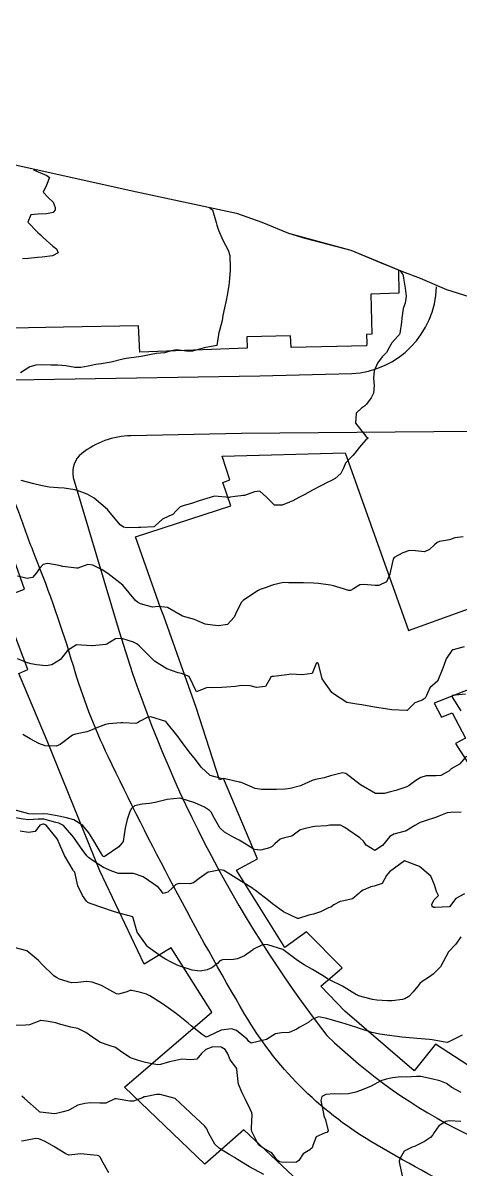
# Model space of a CAD drawing. Header units: metres. Extents: x 286371 to 293043, y 7462578 to 7466404.
# Drawn here: x 292845.3 to 292903.4, y 7462897.4 to 7463049.5 of the extents above; entities that cross this region are included whole.
import ezdxf

# ---------------------------------------------------------------- set-up
doc = ezdxf.new("R2010")
doc.units = ezdxf.units.M
doc.header["$MEASUREMENT"] = 0
for name, color, linetype in [('Area', 45, 'Continuous'), ('Curvas de Nivel 1m', 11, 'Continuous'), ('Curvas de Nivel 5m', 15, 'Continuous'), ('Edificações', 30, 'Continuous'), ('Vias primárias', 230, 'Continuous')]:
    doc.layers.add(name, color=color, linetype=linetype)

msp = doc.modelspace()

# ---------------------------------------------------------------- linework, layer by layer
at = {"layer": 'Area'}
msp.add_polyline3d([(292843.51, 7463030.87, 733.08), (292860.43, 7463027.11, 734.53), (292873.69, 7463024.28, 733.44), (292877.05, 7463023.05, 729.76), (292880.59, 7463021.62, 733.36), (292882.76, 7463020.96, 733.53), (292888.88, 7463019.35, 733.94), (292892.7, 7463017.76, 734.28), (292895.72, 7463016.52, 729.11), (292898.09, 7463015.61, 731.58), (292901.56, 7463014.13, 728.82), (292908.22, 7463012.03, 728.68)], dxfattribs=at)
at = {"layer": 'Curvas de Nivel 1m', "flags": 128}
for points, elevation in [([(292846.7, 7463029.99), (292848.48, 7463029.25), (292848.84, 7463029.01), (292848.43, 7463027.98), (292848, 7463027.03), (292848.69, 7463026.34), (292849.35, 7463025.71), (292849.6, 7463025), (292849.62, 7463024.72), (292849.33, 7463024.36), (292848.46, 7463024.16), (292847.33, 7463024.13), (292846.37, 7463024.02), (292845.98, 7463023.06), (292847.29, 7463021.69), (292847.65, 7463021.4), (292848, 7463021.03), (292849.27, 7463019.9), (292849.79, 7463019.53), (292850, 7463019), (292849.25, 7463018.58), (292847.87, 7463018.41), (292847.24, 7463018.38), (292846.04, 7463018.26), (292845.24, 7463018.21)], 731), ([(292895.39, 7463016.63), (292895.77, 7463016.11), (292895.84, 7463015.98), (292895.89, 7463015.61), (292896.09, 7463014.29), (292896.23, 7463013.23), (292896.07, 7463012.29), (292895.84, 7463011.6), (292895.66, 7463010.3), (292895.6, 7463009.81), (292895.36, 7463008.3), (292895.29, 7463008.1), (292895.09, 7463007.87), (292894.34, 7463007.04), (292893.93, 7463006.32), (292893.62, 7463005.76), (292893.04, 7463005.18), (292892.43, 7463004.35), (292891.99, 7463003.34), (292891.88, 7463002.36), (292891.98, 7463001.36), (292891.89, 7463000.36), (292891.58, 7462999.74), (292890.94, 7462998.9), (292890.67, 7462998.64), (292890.28, 7462998.38), (292889.6, 7462997.72), (292889.49, 7462996.4), (292890.88, 7462994.67), (292891.16, 7462994.37), (292891, 7462994.25), (292890.87, 7462994.16), (292890.04, 7462993.2), (292889.4, 7462992.4), (292889.15, 7462992.09), (292888.83, 7462991.77), (292888.15, 7462991.08), (292887.89, 7462990.42), (292887.54, 7462989.68), (292886.79, 7462989.05), (292886.4, 7462988.83), (292885.64, 7462988.45), (292885.07, 7462988.17), (292884.78, 7462988.03), (292883.77, 7462987.48), (292882.76, 7462986.93), (292882.48, 7462986.78), (292881.97, 7462986.51), (292881.18, 7462986.08), (292880.74, 7462985.89), (292879.76, 7462985.51), (292878.74, 7462985.51), (292877.67, 7462986.57), (292876.77, 7462987.34), (292876.08, 7462987.28), (292874.76, 7462986.79), (292874.61, 7462986.76), (292873.52, 7462986.63), (292872.85, 7462986.54), (292872.75, 7462986.53), (292870.75, 7462986.67), (292868.74, 7462986.06), (292867.71, 7462985.7), (292866.73, 7462985.45), (292866.2, 7462985.29), (292865.69, 7462984.76), (292865.22, 7462984.26), (292864.71, 7462984.03), (292863.84, 7462983.65), (292862.93, 7462982.8), (292862.81, 7462982.68), (292862.69, 7462982.63), (292860.98, 7462982.54), (292860.69, 7462982.54), (292859.07, 7462982.48), (292858.69, 7462982.56), (292858.25, 7462982.87), (292856.72, 7462984.71), (292856.55, 7462984.9), (292854.76, 7462986.42), (292853.84, 7462986.94), (292852.77, 7462987.34), (292852.21, 7462987.52), (292850.78, 7462987.75), (292849.99, 7462987.78), (292848.78, 7462987.9), (292847.7, 7462988.11), (292846.78, 7462988.33), (292845.07, 7462988.79)], 729), ([(292903.79, 7462981.28), (292902.68, 7462981.14), (292901.98, 7462980.9), (292900.67, 7462980.65), (292900.34, 7462980.55), (292899.99, 7462980.23), (292899.31, 7462979.59), (292898.65, 7462979.32), (292897.48, 7462979.44), (292896.65, 7462979.47), (292895.78, 7462979.16), (292894.64, 7462978.53), (292894.53, 7462978.43), (292894.48, 7462978.32), (292894.14, 7462976.79), (292894.05, 7462976.32), (292893.59, 7462975.33), (292892.58, 7462974.84), (292892.1, 7462974.83), (292890.58, 7462974.98), (292890.05, 7462974.92), (292889.22, 7462974.39), (292888.83, 7462974.15), (292888.57, 7462974.16), (292887.9, 7462974.41), (292886.58, 7462974.8), (292886.15, 7462974.87), (292884.58, 7462975.1), (292883.9, 7462975.16), (292882.58, 7462975.18), (292881.92, 7462975.17), (292880.58, 7462975.18), (292879.91, 7462975.21), (292878.58, 7462974.94), (292878.32, 7462974.82), (292877.63, 7462974.57), (292876.84, 7462974.32), (292876.57, 7462974.18), (292875.29, 7462973.34), (292874.55, 7462972.86), (292874.33, 7462972.63), (292873.74, 7462971.42), (292873.38, 7462970.64), (292872.5, 7462969.64), (292871.31, 7462969.49), (292870.5, 7462969.57), (292869.51, 7462969.71), (292868.51, 7462970.14), (292868.11, 7462970.32), (292866.51, 7462970.74), (292864.53, 7462971.93), (292863.3, 7462972.03), (292862.53, 7462971.97), (292860.95, 7462972.41), (292860.54, 7462972.61), (292860.26, 7462972.84), (292858.57, 7462974.86), (292856.6, 7462976.41), (292855.85, 7462976.91), (292854.61, 7462977.55), (292853.93, 7462977.62), (292852.61, 7462977.13), (292852.45, 7462977.12), (292850.61, 7462977.37), (292850.13, 7462977.47), (292848.62, 7462977.75), (292848.01, 7462977.63), (292847.49, 7462977.03), (292847.13, 7462976.5), (292846.59, 7462975.88), (292845.87, 7462975.77), (292844.59, 7462976.06)], 728), ([(292903.94, 7462966.68), (292902.45, 7462966.31), (292902.37, 7462966.27), (292902.31, 7462966.2), (292901.55, 7462965.09), (292901.21, 7462964.21), (292901, 7462963.62), (292900.44, 7462962.22), (292900.42, 7462962.19), (292900.38, 7462962.14), (292899.36, 7462961.25), (292898.94, 7462960.25), (292898.73, 7462959.87), (292898.34, 7462959.63), (292897.36, 7462959.25), (292896.4, 7462958.28), (292896.37, 7462958.24), (292896.32, 7462958.22), (292894.32, 7462958.31), (292892.33, 7462958.62), (292892, 7462958.68), (292890.33, 7462959), (292889.65, 7462959.07), (292888.34, 7462959.32), (292886.56, 7462960.43), (292886.36, 7462960.62), (292885.05, 7462962.45), (292884.62, 7462964.25), (292884.55, 7462964.46), (292884.42, 7462964.55), (292884.34, 7462964.55), (292884.29, 7462964.47), (292883.73, 7462963.14), (292882.39, 7462962.97), (292880.91, 7462963.04), (292880.39, 7462962.98), (292878.6, 7462962.77), (292878.39, 7462962.75), (292878.25, 7462962.71), (292878.18, 7462962.57), (292877.52, 7462961.42), (292876.36, 7462961.3), (292875.48, 7462961.5), (292874.37, 7462961.57), (292873.57, 7462961.44), (292872.37, 7462961.33), (292871.74, 7462961.3), (292870.37, 7462961.24), (292869.78, 7462961.29), (292868.36, 7462960.71), (292867.38, 7462962.73), (292866.4, 7462963.13), (292865.92, 7462963.23), (292864.41, 7462963.78), (292862.8, 7462964.8), (292862.43, 7462965.13), (292860.74, 7462966.83), (292860.46, 7462967.07), (292859.99, 7462967.31), (292858.47, 7462967.78), (292857.61, 7462967.73), (292856.46, 7462967.05), (292856.35, 7462967), (292855.43, 7462966.91), (292854.57, 7462966.81), (292854.45, 7462966.8), (292852.45, 7462966.95), (292851.23, 7462966.19), (292850.43, 7462965.17), (292850.36, 7462965.05), (292850.3, 7462964.99), (292849.14, 7462964.28), (292848.41, 7462964.18), (292847.13, 7462964.31), (292846.41, 7462964.41), (292845.91, 7462964.55), (292844.6, 7462965.08)], 727), ([(292904.12, 7462960.4), (292902.35, 7462960.24), (292902.33, 7462960.22), (292902.33, 7462960.19), (292902.35, 7462960), (292903.48, 7462958.18)], 726), ([(292904.23, 7462952.16), (292903.3, 7462951.1), (292902.21, 7462950.5), (292902.05, 7462950.36), (292901.91, 7462950.2), (292900.82, 7462949.59), (292900.19, 7462949.58), (292898.87, 7462949.57), (292898.19, 7462949.35), (292897.51, 7462948.94), (292896.63, 7462948.28), (292896.33, 7462948.12), (292896.17, 7462948.07), (292894.85, 7462947.62), (292894.16, 7462947.43), (292893.29, 7462947.2), (292892.16, 7462947.2), (292890.17, 7462948.37), (292888.2, 7462949.87), (292887.76, 7462949.98), (292886.19, 7462949.56), (292885.35, 7462949.3), (292884.18, 7462949.07), (292883.72, 7462948.94), (292882.76, 7462948.5), (292882.37, 7462948.31), (292882.17, 7462948.24), (292880.8, 7462947.89), (292880.16, 7462947.78), (292878.98, 7462947.73), (292878.16, 7462947.74), (292877, 7462947.74), (292876.16, 7462947.89), (292874.44, 7462948.62), (292874.18, 7462948.71), (292874.06, 7462948.74), (292872.18, 7462949.16), (292871.63, 7462949.22), (292870.19, 7462949.61), (292869.01, 7462950.7), (292868.22, 7462951.75), (292867.42, 7462952.73), (292866.26, 7462954.32), (292865.95, 7462954.75), (292864.3, 7462956.77), (292862.31, 7462957.39), (292861.81, 7462957.31), (292860.91, 7462956.83), (292860.54, 7462956.59), (292860.3, 7462956.5), (292858.57, 7462956.59), (292858.3, 7462956.59), (292856.73, 7462956.46), (292856.3, 7462956.37), (292855.21, 7462956), (292854.28, 7462955.56), (292853.82, 7462955.39), (292852.28, 7462955.08), (292851.88, 7462954.96), (292850.25, 7462953.72), (292849.75, 7462953.5), (292848.25, 7462953.55), (292847.43, 7462953.86), (292846.27, 7462954.49), (292845.3, 7462955.07)], 726), ([(292903.95, 7462933.88), (292902.83, 7462933.3), (292901.98, 7462932.19), (292901.95, 7462932.17), (292901.92, 7462932.16), (292900.06, 7462932.09), (292899.92, 7462932.09), (292899.68, 7462932.23), (292899.64, 7462932.51), (292899.94, 7462933.11), (292900.5, 7462933.67), (292900.27, 7462934.22), (292899.97, 7462935.08), (292899.49, 7462936.23), (292898, 7462937.52), (292896.01, 7462938.28), (292893.99, 7462936.84), (292893.63, 7462936.33), (292893.03, 7462935.28), (292891.96, 7462934.91), (292891.51, 7462934.81), (292890.51, 7462934.38), (292890.17, 7462934.16), (292889.95, 7462933.95), (292889.08, 7462933.25), (292887.93, 7462932.97), (292887.46, 7462932.9), (292886.61, 7462932.43), (292886.22, 7462932.14), (292885.92, 7462932.02), (292884.84, 7462931.53), (292883.91, 7462931.21), (292883.31, 7462931.08), (292881.9, 7462930.62), (292881.8, 7462930.61), (292879.91, 7462931.5), (292878.48, 7462932.56), (292877.94, 7462933), (292876.22, 7462934.33), (292875.96, 7462934.52), (292875.85, 7462934.6), (292873.98, 7462935.74), (292872.6, 7462936.65), (292872, 7462937), (292871.58, 7462937.08), (292870, 7462936.79), (292869.92, 7462936.76), (292869.79, 7462936.69), (292868.74, 7462935.95), (292867.97, 7462935.36), (292867.47, 7462935.23), (292865.97, 7462935.28), (292865.6, 7462935.11), (292865.21, 7462934.76), (292864.58, 7462934.14), (292863.95, 7462933.95), (292863.61, 7462934.43), (292863.27, 7462934.78), (292861.98, 7462935.65), (292861.31, 7462936.15), (292859.99, 7462936.59), (292858.27, 7462936.59), (292857.99, 7462936.61), (292857.12, 7462936.89), (292856, 7462937.4), (292854.77, 7462938.17), (292854.02, 7462938.72), (292853.82, 7462938.94), (292853.18, 7462939.8), (292852.35, 7462940.96), (292852.06, 7462941.39), (292850.69, 7462942.99), (292850.09, 7462943.28), (292849.7, 7462943.39), (292848.1, 7462943.79), (292847.32, 7462943.81), (292846.09, 7462943.74), (292845.36, 7462943.8), (292844.1, 7462944.02)], 724), ([(292903.49, 7462928.17), (292902.83, 7462927.2), (292901.83, 7462926.19), (292900.78, 7462924.21), (292899.79, 7462923.22), (292899.21, 7462922.81), (292898.36, 7462922.26), (292898.04, 7462921.99), (292897.76, 7462921.65), (292897.14, 7462920.88), (292896.57, 7462920.28), (292896.05, 7462919.98), (292895.74, 7462919.88), (292894.35, 7462919.7), (292893.73, 7462919.69), (292892.31, 7462919.77), (292891.74, 7462919.86), (292889.89, 7462920.38), (292889.74, 7462920.44), (292889.64, 7462920.5), (292887.76, 7462921.64), (292886.13, 7462922.44), (292885.78, 7462922.62), (292885.32, 7462922.91), (292883.79, 7462923.85), (292882.66, 7462924.49), (292881.81, 7462925.04), (292879.83, 7462926.53), (292877.84, 7462927.12), (292877.23, 7462927.19), (292876.02, 7462926.59), (292875.92, 7462926.5), (292875.83, 7462926.41), (292874.77, 7462925.66), (292873.81, 7462925.27), (292873.27, 7462925.18), (292871.81, 7462925.12), (292871.46, 7462925.01), (292871.15, 7462924.66), (292870.41, 7462924.06), (292869.79, 7462923.81), (292868.85, 7462923.64), (292867.8, 7462923.77), (292866.31, 7462924.24), (292865.81, 7462924.42), (292865.08, 7462924.77), (292864.26, 7462925.22), (292863.82, 7462925.48), (292861.96, 7462926.81), (292861.85, 7462926.91), (292860.51, 7462928.83), (292859.9, 7462930.84), (292857.91, 7462931.38), (292857.21, 7462931.59), (292855.92, 7462932.02), (292854.24, 7462932.62), (292853.93, 7462932.77), (292853.77, 7462932.94), (292853.21, 7462933.68), (292852.63, 7462934.95), (292852.19, 7462936.77), (292852.05, 7462936.96), (292852, 7462937.04), (292850.84, 7462938.98), (292850.05, 7462940.79), (292849.98, 7462941), (292849.85, 7462941.2), (292848.39, 7462943.02), (292848.09, 7462943.15), (292847.95, 7462943.16), (292847.57, 7462943.03), (292846.93, 7462942.18), (292846.07, 7462942.02), (292844.93, 7462942.22)], 723), ([(292903.67, 7462915.12), (292903.02, 7462914.82), (292901.79, 7462914.2), (292901.69, 7462914.17), (292901.65, 7462914.16), (292901.39, 7462914.21), (292899.66, 7462914.52), (292899.34, 7462914.56), (292897.66, 7462914.7), (292897.19, 7462914.74), (292895.66, 7462914.86), (292895.03, 7462914.94), (292893.67, 7462915.15), (292892.72, 7462915.28), (292891.67, 7462915.49), (292890.04, 7462916.02), (292889.68, 7462916.14), (292888.84, 7462916.4), (292887.69, 7462916.78), (292887.19, 7462916.92), (292885.7, 7462917.35), (292884.6, 7462917.57), (292883.7, 7462917.23), (292883.29, 7462916.88), (292882.68, 7462916.49), (292882.03, 7462916.15), (292881.68, 7462915.92), (292880.7, 7462915.49), (292879.67, 7462915.43), (292878.88, 7462915.33), (292877.65, 7462914.56), (292875.65, 7462914.08), (292875.34, 7462914.29), (292875.1, 7462914.6), (292873.67, 7462915.75), (292873.03, 7462915.99), (292871.67, 7462915.82), (292869.97, 7462915), (292869.66, 7462914.85), (292869.14, 7462915.22), (292867.68, 7462916.39), (292867.27, 7462916.73), (292865.7, 7462917.95), (292864.59, 7462918.77), (292863.72, 7462919.38), (292862.18, 7462920.37), (292861.74, 7462920.57), (292860.8, 7462920.83), (292859.76, 7462921.06), (292859.56, 7462921.05), (292858.97, 7462920.86), (292858.03, 7462920.59), (292857.75, 7462920.62), (292857.26, 7462920.88), (292855.77, 7462921.72), (292854.51, 7462922.18), (292853.77, 7462922.27), (292852.6, 7462922.12), (292851.77, 7462922.08), (292850.18, 7462922.59), (292849.78, 7462922.78), (292849.4, 7462923), (292847.81, 7462924.55), (292847.39, 7462925.03), (292845.83, 7462926.31), (292844.16, 7462926.76)], 722), ([(292903.54, 7462907.51), (292902.28, 7462908.19), (292901.56, 7462908.72), (292900.7, 7462909.08), (292899.58, 7462909.35), (292898.19, 7462909.65), (292897.59, 7462909.67), (292896.28, 7462909.58), (292895.58, 7462909.59), (292894.4, 7462909.49), (292893.58, 7462909.3), (292892.84, 7462909.07), (292891.56, 7462908.35), (292890.14, 7462907.79), (292889.55, 7462907.59), (292888.58, 7462907.37), (292887.55, 7462907.31), (292886.65, 7462907.33), (292885.55, 7462907.26), (292885.01, 7462906.99), (292884.9, 7462906.45), (292885.23, 7462904.73), (292885.3, 7462904.45), (292885.5, 7462903.91), (292885.85, 7462902.44), (292885.68, 7462902.23), (292885.47, 7462902.16), (292884.29, 7462901.62), (292883.83, 7462900.47), (292883.72, 7462900.19), (292883.43, 7462899.93), (292882.54, 7462899.37), (292881.98, 7462898.5), (292881.65, 7462898.26), (292881.41, 7462898.25), (292879.65, 7462898.29), (292879.41, 7462898.32), (292879.09, 7462898.55), (292878.4, 7462899.52), (292877.44, 7462900.01), (292876.63, 7462900.59), (292875.73, 7462902.34), (292875.68, 7462902.6), (292875.69, 7462902.81), (292875.77, 7462904.6), (292875.73, 7462904.82), (292875.51, 7462905.31), (292874.88, 7462906.61), (292874.43, 7462907.5), (292873.96, 7462908.63), (292873.89, 7462908.95), (292873.74, 7462910.63), (292873.7, 7462910.74), (292873.6, 7462910.87), (292872.85, 7462911.88), (292872.55, 7462912.65), (292872.2, 7462913.22), (292871.64, 7462913.53), (292870.56, 7462913.6), (292869.63, 7462913.22), (292869.05, 7462912.7), (292868.4, 7462911.93), (292867.61, 7462911.84), (292866.43, 7462911.93), (292865.61, 7462911.78), (292864.79, 7462911.58), (292863.6, 7462911.23), (292863.2, 7462911.19), (292861.6, 7462911.52), (292860.65, 7462911.79), (292859.61, 7462912.13), (292858.44, 7462912.86), (292857.63, 7462913.49), (292856.78, 7462913.75), (292855.64, 7462914.16), (292854.45, 7462914.92), (292853.66, 7462915.49), (292852.62, 7462916), (292851.68, 7462916.18), (292850.03, 7462916.64), (292849.69, 7462916.76), (292848.41, 7462917.01), (292847.69, 7462917.08), (292847.65, 7462917.07), (292847.54, 7462917.03), (292846.21, 7462916.52), (292845.68, 7462916.45), (292844.36, 7462916.4)], 721), ([(292856.71, 7462896.88), (292855.81, 7462898.5), (292855.63, 7462898.9), (292855.42, 7462899.12), (292855.17, 7462899.16), (292853.42, 7462899.35), (292852.99, 7462899.37), (292851.42, 7462899.2), (292851.02, 7462899.37), (292849.43, 7462900.37), (292848.26, 7462901.01), (292847.45, 7462901.37), (292847.05, 7462901.43), (292845.45, 7462901.13), (292845.11, 7462901.06)], 719)]:
    msp.add_lwpolyline(points, dxfattribs=dict(at, elevation=elevation))
at = {"layer": 'Curvas de Nivel 5m', "flags": 128}
for points, elevation in [([(292870.09, 7463024.94), (292870.49, 7463024.69), (292870.99, 7463023), (292871.06, 7463022.68), (292871.29, 7463022), (292871.88, 7463020.67), (292872.56, 7463019.35), (292872.81, 7463018.65), (292872.85, 7463017.02), (292872.84, 7463016.65), (292872.73, 7463015.11), (292872.67, 7463014.65), (292872.45, 7463013.37), (292872.3, 7463012.66), (292872.09, 7463011.71), (292871.89, 7463010.66), (292871.76, 7463010.02), (292871.41, 7463008.67), (292871.35, 7463008.41), (292871.06, 7463006.67), (292869.4, 7463006.36), (292869.06, 7463006.28), (292867.83, 7463005.95), (292867.05, 7463005.93), (292865.71, 7463006.1), (292865.05, 7463006), (292864.1, 7463005.72), (292863.05, 7463005.63), (292862.34, 7463005.51), (292861.04, 7463005.22), (292860.7, 7463005.17), (292859.04, 7463004.95), (292858.58, 7463004.86), (292857.03, 7463004.5), (292855.69, 7463004.25), (292855.02, 7463004.16), (292853.99, 7463003.97), (292853.02, 7463003.75), (292852.21, 7463003.78), (292851.02, 7463004), (292849.95, 7463004.07), (292849.02, 7463004.09), (292847.92, 7463004.13), (292847.02, 7463004.08), (292846.23, 7463003.84), (292845, 7463003.07)], 730), ([(292903.53, 7462944.76), (292902.12, 7462944.7), (292901.68, 7462944.64), (292900.55, 7462944.22), (292900.27, 7462944.07), (292900.11, 7462944.02), (292898.74, 7462943.61), (292898.1, 7462943.36), (292897.37, 7462942.99), (292896.24, 7462942.28), (292896.14, 7462942.23), (292896.08, 7462942.22), (292894.58, 7462941.81), (292894.07, 7462941.49), (292893.09, 7462940.33), (292892.04, 7462939.63), (292890.91, 7462940.37), (292890.57, 7462940.88), (292890.07, 7462941.35), (292888.53, 7462942.41), (292888.09, 7462942.71), (292887.52, 7462943), (292886.09, 7462943.02), (292885.62, 7462942.92), (292884.09, 7462942.83), (292883.77, 7462942.79), (292882.48, 7462942.5), (292882.18, 7462942.41), (292882.08, 7462942.33), (292881.02, 7462941.57), (292880.07, 7462941.35), (292879.47, 7462941.14), (292878.77, 7462940.55), (292878.41, 7462940.2), (292878.05, 7462940.01), (292876.92, 7462939.7), (292876.04, 7462939.8), (292874.69, 7462940.61), (292874.06, 7462941.01), (292873.34, 7462941.36), (292872.08, 7462942.08), (292871.45, 7462942.66), (292870.59, 7462944.19), (292870.35, 7462944.68), (292870.12, 7462944.96), (292869.43, 7462945.39), (292868.13, 7462945.96), (292866.33, 7462946.56), (292866.14, 7462946.58), (292864.49, 7462946.42), (292864.14, 7462946.35), (292862.89, 7462946.04), (292862.13, 7462945.88), (292861.16, 7462945.79), (292860.12, 7462945.56), (292859.74, 7462945.22), (292859.53, 7462944.84), (292859.18, 7462943.77), (292858.92, 7462942.85), (292858.83, 7462942.09), (292858.63, 7462940.86), (292858.04, 7462940.16), (292856.25, 7462938.9), (292856.1, 7462938.82), (292856.02, 7462938.84), (292855.94, 7462938.91), (292855.75, 7462939.19), (292854.75, 7462940.92), (292854.07, 7462942), (292853.28, 7462942.95), (292852.1, 7462943.71), (292851.1, 7462943.98), (292850.1, 7462944.19), (292848.64, 7462944.48), (292848.11, 7462944.54), (292846.66, 7462944.49), (292846.11, 7462944.52), (292844.14, 7462945.06)], 725), ([(292877.32, 7462896.64), (292875.4, 7462897.67), (292873.82, 7462898.63), (292873.42, 7462898.89), (292872.8, 7462899.27), (292871.44, 7462900.08), (292870.81, 7462900.67), (292869.98, 7462902.18), (292869.74, 7462902.69), (292869.48, 7462903.07), (292867.66, 7462904.72), (292867.51, 7462904.86), (292865.53, 7462906.75), (292863.54, 7462907.26), (292863.06, 7462907.28), (292861.54, 7462906.96), (292861.43, 7462906.93), (292861.18, 7462906.82), (292860.01, 7462906.36), (292859.53, 7462906.38), (292857.7, 7462906.7), (292857.53, 7462906.69), (292856.31, 7462906.11), (292855.52, 7462906.13), (292854.3, 7462906.15), (292853.52, 7462906.06), (292852.63, 7462905.83), (292851.51, 7462905.22), (292851.33, 7462905.14), (292850.68, 7462904.98), (292849.77, 7462904.72), (292849.5, 7462904.68), (292847.59, 7462904.93), (292847.5, 7462904.98), (292847.44, 7462905.03), (292845.53, 7462906.71), (292845.15, 7462907.06)], 720), ([(292903.49, 7462903.67), (292901.94, 7462903.75), (292901.49, 7462903.68), (292900.58, 7462903.12), (292899.96, 7462902.23), (292899.78, 7462901.9), (292899.45, 7462901.56), (292898.66, 7462901.03), (292897.44, 7462900.39), (292897.35, 7462900.36), (292897.01, 7462900.27), (292895.96, 7462899.75), (292895.41, 7462898.8), (292895.29, 7462898.41), (292895.28, 7462898.3), (292895.4, 7462897.9), (292895.73, 7462896.29)], 720)]:
    msp.add_lwpolyline(points, dxfattribs=dict(at, elevation=elevation))
at = {"layer": 'Edificações', "elevation": 729.97}
msp.add_lwpolyline([(292843.51, 7463030.87), (292860.43, 7463027.11), (292873.69, 7463024.28), (292877.05, 7463023.05), (292880.59, 7463021.62), (292888.88, 7463019.35), (292895.22, 7463016.73), (292895.22, 7463016.73), (292895.26, 7463013.66), (292891.54, 7463013.52), (292891.67, 7463008.19), (292890.96, 7463008.17), (292890.98, 7463006.94), (292890.97, 7463006.63), (292880.93, 7463006.43), (292880.88, 7463007.99), (292875.07, 7463007.86), (292875.1, 7463006.33), (292860.86, 7463005.82), (292860.65, 7463009.32), (292850.7, 7463009.14), (292820.34, 7463008.57)], dxfattribs=at)
at = {"layer": 'Edificações'}
for points in [[(292909.61, 7462907.79), (292900.14, 7462913.92), (292897.3, 7462910.41), (292888.08, 7462918.34), (292884.89, 7462921.64), (292887.74, 7462924.06), (292882.97, 7462928.84), (292880.09, 7462926.78), (292873.68, 7462937.04), (292876.48, 7462938.54), (292871.96, 7462949.22), (292871.43, 7462949.04), (292868.34, 7462958.65), (292864.04, 7462970.76), (292863.61, 7462971.86), (292860.29, 7462981.3), (292872.93, 7462985.39), (292871.89, 7462988.5), (292872.82, 7462988.85), (292871.82, 7462991.87), (292871.77, 7462992.01), (292888.1, 7462992.43), (292896.53, 7462968.85), (292910.28, 7462973.82)], [(292881.9, 7462895.74), (292874.68, 7462902.56), (292869.5, 7462897.99), (292858.82, 7462908.22), (292870.4, 7462918.2), (292865.02, 7462926.75), (292861.4, 7462924.54), (292855.51, 7462936.95), (292848.53, 7462954.19), (292844.76, 7462963.16), (292845.97, 7462963.7), (292842.37, 7462973.16), (292845.54, 7462974.36), (292842.78, 7462982.12)], [(292916.74, 7462965.81), (292899.94, 7462959.23), (292900.91, 7462957.35), (292902.32, 7462957.93), (292904.1, 7462954.58), (292902.77, 7462953.86), (292907.15, 7462947)]]:
    msp.add_lwpolyline(points, dxfattribs=at)
at = {"layer": 'Vias primárias', "elevation": 734.6}
msp.add_lwpolyline([(292759.25, 7463049.51), (292761.36, 7463042.43), (292777.53, 7463004.62, 0.285205), (292784.03, 7463001.18), (292876.8, 7463002.67), (292888.99, 7463002.97, 0.390613), (292900.25, 7463014.46)], format="xyb", dxfattribs=at)
at = {"layer": 'Vias primárias'}
msp.add_lwpolyline([(293017.51, 7462915.7), (293004.69, 7462920.9), (292949.33, 7462943.7), (292940.19, 7462947.46, -0.250739), (292916.42, 7462976.35), (292913.33, 7462987.77, 0.295231), (292904.97, 7462995.28), (292874.33, 7462995.01), (292859.67, 7462994.7, 0.163099), (292853.14, 7462992.36, 0.284387), (292851.99, 7462989.19), (292858.12, 7462968.73, 0.092134), (292885.69, 7462915.1, 0.077166), (292904.06, 7462902.11, 0.013752), (292997.5, 7462862.92)], format="xyb", dxfattribs=at)
msp.add_lwpolyline([(292963.39, 7462868.99), (292950.72, 7462874.25), (292919.19, 7462887.21, -0.036856), (292891.54, 7462901.03, -0.126762), (292874.8, 7462917.9, -0.020675), (292856.64, 7462952.12, -0.039733), (292852.02, 7462964.15, 0.023574), (292846.96, 7462978.67, -0.01296), (292844.77, 7462984.57, 0.339299), (292830.44, 7462994.09), (292800.39, 7462993.48, 0.457438), (292787.4, 7462977.81), (292798.51, 7462947.38), (292826.82, 7462874.62), (292829.72, 7462866.38, 0.265788), (292838.45, 7462858.83), (292924.73, 7462826.12, 0.022224), (292929.26, 7462824.55, 0.246378), (292934.9, 7462826.87, 0.077779), (292936.44, 7462828.86), (292961.28, 7462854.76, 0.062659), (292966, 7462860.06, 0.536561), (292963.39, 7462868.99)], format="xyb", close=True, dxfattribs=at)

doc.saveas('drawing.dxf')
